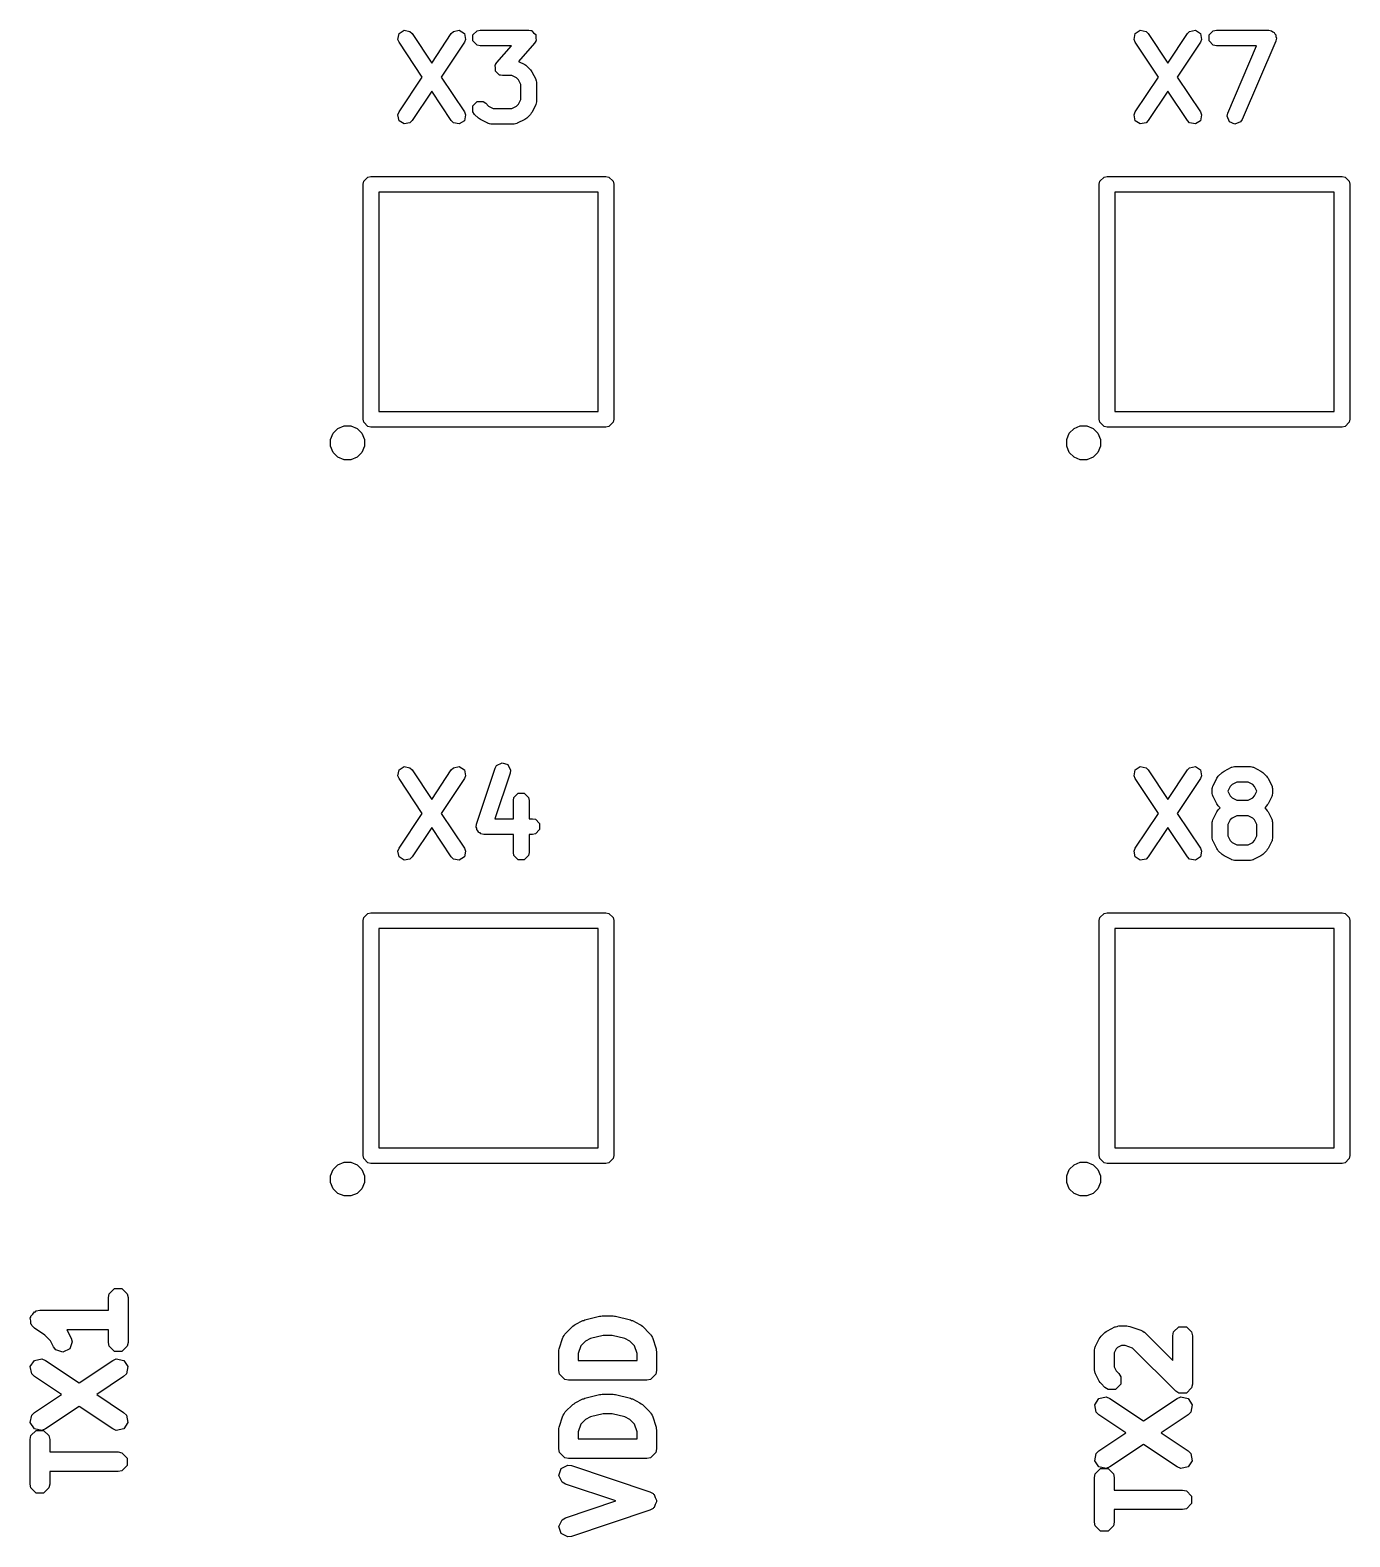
# Model space of a CAD drawing. Header units: inches. Extents: x 4.901 to 5.696, y -4.482 to -3.606.
# Drawn here: x 4.9025 to 5.2343, y -4.4816 to -4.103 of the extents above; entities that cross this region are included whole.
import ezdxf

# ---------------------------------------------------------------- set-up
doc = ezdxf.new("R2010")
doc.units = ezdxf.units.IN
doc.header["$MEASUREMENT"] = 0
doc.layers.add('BLACK', color=250, linetype='CONTINUOUS')

msp = doc.modelspace()

# ---------------------------------------------------------------- linework, layer by layer
at = {"layer": 'BLACK', "linetype": 'CONTINUOUS'}
for p, q in [((4.99497, -4.10535), (4.99526, -4.10387)), ((4.99526, -4.10387), (4.99652, -4.10303)), ((4.99652, -4.10303), (4.99799, -4.10333)), ((4.99799, -4.10333), (4.99854, -4.10387)), ((4.99854, -4.10387), (5.00346, -4.11126)), ((5.00346, -4.11126), (5.00838, -4.10387)), ((5.00838, -4.10387), (5.00893, -4.10333)), ((5.00893, -4.10333), (5.0104, -4.10303)), ((5.0104, -4.10303), (5.01166, -4.10387)), ((5.01166, -4.10387), (5.01195, -4.10535)), ((5.01383, -4.10421), (5.01489, -4.10315)), ((5.01383, -4.10572), (5.01383, -4.10421)), ((5.01489, -4.10315), (5.01565, -4.103)), ((5.01565, -4.103), (5.02783, -4.103)), ((5.02783, -4.103), (5.02838, -4.10311)), ((5.02838, -4.10311), (5.02846, -4.1031)), ((5.02846, -4.1031), (5.0285, -4.10313)), ((5.0285, -4.10313), (5.02859, -4.10315)), ((5.02859, -4.10315), (5.02908, -4.10364)), ((5.02908, -4.10364), (5.0296, -4.10409)), ((5.0296, -4.10409), (5.0296, -4.10416)), ((5.0296, -4.10416), (5.02965, -4.10421)), ((5.02965, -4.10421), (5.02965, -4.1049)), ((5.18001, -4.10535), (5.1803, -4.10387)), ((5.1803, -4.10387), (5.18156, -4.10303)), ((5.18156, -4.10303), (5.18303, -4.10333)), ((5.18303, -4.10333), (5.18358, -4.10387)), ((5.18358, -4.10387), (5.1885, -4.11126)), ((5.1885, -4.11126), (5.19342, -4.10387)), ((5.19342, -4.10387), (5.19397, -4.10333)), ((5.19397, -4.10333), (5.19544, -4.10303)), ((5.19544, -4.10303), (5.1967, -4.10387)), ((5.1967, -4.10387), (5.19699, -4.10535)), ((5.19887, -4.10421), (5.19993, -4.10315)), ((5.19887, -4.10572), (5.19887, -4.10421)), ((5.19993, -4.10315), (5.20069, -4.103)), ((5.20069, -4.103), (5.21381, -4.103)), ((5.21381, -4.103), (5.21383, -4.103)), ((5.21383, -4.103), (5.21383, -4.103)), ((5.21383, -4.103), (5.21385, -4.10301)), ((5.21385, -4.10301), (5.21456, -4.10315)), ((5.21456, -4.10315), (5.21485, -4.10343)), ((5.21485, -4.10343), (5.21522, -4.10359)), ((5.21522, -4.10359), (5.21536, -4.10394)), ((5.21536, -4.10394), (5.21563, -4.10421)), ((5.21563, -4.10421), (5.21563, -4.10461)), ((4.99526, -4.10606), (4.99497, -4.10535)), ((5.00109, -4.11481), (4.99526, -4.10606)), ((5.01166, -4.10606), (5.00583, -4.11481)), ((5.01195, -4.10535), (5.01166, -4.10606)), ((5.01489, -4.10678), (5.01383, -4.10572)), ((5.01565, -4.10693), (5.01489, -4.10678)), ((5.02349, -4.10693), (5.01565, -4.10693)), ((5.01979, -4.11117), (5.02349, -4.10693)), ((5.02931, -4.10626), (5.02529, -4.11086)), ((5.02959, -4.10578), (5.02931, -4.10626)), ((5.02965, -4.10572), (5.02959, -4.10578)), ((5.02965, -4.1049), (5.0297, -4.1056)), ((5.0297, -4.1056), (5.02965, -4.10568)), ((5.02965, -4.10568), (5.02965, -4.10572)), ((5.1803, -4.10606), (5.18001, -4.10535)), ((5.18613, -4.11481), (5.1803, -4.10606)), ((5.1967, -4.10606), (5.19087, -4.11481)), ((5.19699, -4.10535), (5.1967, -4.10606)), ((5.19993, -4.10678), (5.19887, -4.10572)), ((5.20069, -4.10693), (5.19993, -4.10678)), ((5.21082, -4.10693), (5.20069, -4.10693)), ((5.20356, -4.12387), (5.21082, -4.10693)), ((5.21562, -4.10574), (5.20718, -4.12543)), ((5.21563, -4.10572), (5.21562, -4.10572)), ((5.21562, -4.10572), (5.21562, -4.10574)), ((5.21563, -4.10461), (5.21578, -4.10499)), ((5.21578, -4.10499), (5.21563, -4.1057)), ((5.21563, -4.1057), (5.21563, -4.10572)), ((5.01941, -4.11183), (5.01945, -4.11175)), ((5.01945, -4.11252), (5.01941, -4.11183)), ((5.01945, -4.11171), (5.01951, -4.11165)), ((5.01945, -4.11175), (5.01945, -4.11171)), ((5.01951, -4.11165), (5.01979, -4.11117)), ((5.02529, -4.11086), (5.02684, -4.11164)), ((5.02684, -4.11164), (5.02709, -4.11183)), ((5.02709, -4.11183), (5.02735, -4.11201)), ((5.02735, -4.11201), (5.02829, -4.11295)), ((4.99526, -4.12356), (5.00109, -4.11481)), ((5.00583, -4.11481), (5.01166, -4.12356)), ((5.01945, -4.11322), (5.01945, -4.11252)), ((5.0195, -4.11327), (5.01945, -4.11322)), ((5.01951, -4.11334), (5.0195, -4.11327)), ((5.02003, -4.11379), (5.01951, -4.11334)), ((5.02052, -4.11428), (5.02003, -4.11379)), ((5.02061, -4.1143), (5.02052, -4.11428)), ((5.02064, -4.11433), (5.02061, -4.1143)), ((5.02072, -4.11432), (5.02064, -4.11433)), ((5.02127, -4.11443), (5.02072, -4.11432)), ((5.02362, -4.11443), (5.02127, -4.11443)), ((5.02479, -4.11502), (5.02362, -4.11443)), ((5.02528, -4.1155), (5.02479, -4.11502)), ((5.02586, -4.11668), (5.02528, -4.1155)), ((5.02829, -4.11295), (5.02846, -4.11321)), ((5.02846, -4.11321), (5.02866, -4.11346)), ((5.02866, -4.11346), (5.02959, -4.11533)), ((5.02959, -4.11533), (5.02962, -4.11543)), ((5.02962, -4.11543), (5.02965, -4.11546)), ((5.02965, -4.11546), (5.02971, -4.11577)), ((5.02971, -4.11577), (5.0298, -4.11607)), ((5.1803, -4.12356), (5.18613, -4.11481)), ((5.19087, -4.11481), (5.1967, -4.12356)), ((5.00346, -4.11836), (4.99854, -4.12574)), ((5.00838, -4.12574), (5.00346, -4.11836)), ((5.02586, -4.12044), (5.02586, -4.11668)), ((5.0298, -4.11607), (5.02978, -4.11612)), ((5.02978, -4.11612), (5.0298, -4.11621)), ((5.0298, -4.11621), (5.0298, -4.1209)), ((5.1885, -4.11836), (5.18358, -4.12574)), ((5.19342, -4.12574), (5.1885, -4.11836)), ((5.01383, -4.12202), (5.01489, -4.12096)), ((5.01383, -4.12353), (5.01383, -4.12202)), ((5.01489, -4.12096), (5.0164, -4.12096)), ((5.0164, -4.12096), (5.01704, -4.12138)), ((5.01704, -4.12138), (5.01775, -4.12209)), ((5.01775, -4.12209), (5.01892, -4.12268)), ((5.01892, -4.12268), (5.02362, -4.12268)), ((5.02362, -4.12268), (5.02479, -4.12209)), ((5.02479, -4.12209), (5.02528, -4.12161)), ((5.02528, -4.12161), (5.02586, -4.12044)), ((5.02959, -4.12178), (5.02866, -4.12366)), ((5.02962, -4.12169), (5.02959, -4.12178)), ((5.02965, -4.12165), (5.02962, -4.12169)), ((5.02971, -4.12134), (5.02965, -4.12165)), ((5.0298, -4.12104), (5.02971, -4.12134)), ((5.0298, -4.1209), (5.02978, -4.121)), ((5.02978, -4.121), (5.0298, -4.12104)), ((4.99497, -4.12427), (4.99526, -4.12356)), ((4.99526, -4.12575), (4.99497, -4.12427)), ((4.99652, -4.12658), (4.99526, -4.12575)), ((4.99799, -4.12629), (4.99652, -4.12658)), ((4.99854, -4.12574), (4.99799, -4.12629)), ((5.00893, -4.12629), (5.00838, -4.12574)), ((5.0104, -4.12658), (5.00893, -4.12629)), ((5.01166, -4.12575), (5.0104, -4.12658)), ((5.01166, -4.12356), (5.01195, -4.12427)), ((5.01195, -4.12427), (5.01166, -4.12575)), ((5.01425, -4.12417), (5.01383, -4.12353)), ((5.01519, -4.1251), (5.01425, -4.12417)), ((5.01545, -4.12528), (5.01519, -4.1251)), ((5.0157, -4.12547), (5.01545, -4.12528)), ((5.01758, -4.12641), (5.0157, -4.12547)), ((5.01767, -4.12644), (5.01758, -4.12641)), ((5.01771, -4.12647), (5.01767, -4.12644)), ((5.01802, -4.12653), (5.01771, -4.12647)), ((5.01832, -4.12661), (5.01802, -4.12653)), ((5.01836, -4.1266), (5.01832, -4.12661)), ((5.01846, -4.12662), (5.01836, -4.1266)), ((5.02408, -4.12662), (5.01846, -4.12662)), ((5.02418, -4.1266), (5.02408, -4.12662)), ((5.02422, -4.12661), (5.02418, -4.1266)), ((5.02453, -4.12653), (5.02422, -4.12661)), ((5.02484, -4.12647), (5.02453, -4.12653)), ((5.02487, -4.12644), (5.02484, -4.12647)), ((5.02496, -4.12641), (5.02487, -4.12644)), ((5.02684, -4.12547), (5.02496, -4.12641)), ((5.02709, -4.12528), (5.02684, -4.12547)), ((5.02735, -4.1251), (5.02709, -4.12528)), ((5.02829, -4.12417), (5.02735, -4.1251)), ((5.02846, -4.1239), (5.02829, -4.12417)), ((5.02866, -4.12366), (5.02846, -4.1239)), ((5.18001, -4.12427), (5.1803, -4.12356)), ((5.1803, -4.12575), (5.18001, -4.12427)), ((5.18156, -4.12658), (5.1803, -4.12575)), ((5.18303, -4.12629), (5.18156, -4.12658)), ((5.18358, -4.12574), (5.18303, -4.12629)), ((5.19397, -4.12629), (5.19342, -4.12574)), ((5.19544, -4.12658), (5.19397, -4.12629)), ((5.1967, -4.12575), (5.19544, -4.12658)), ((5.1967, -4.12356), (5.19699, -4.12427)), ((5.19699, -4.12427), (5.1967, -4.12575)), ((5.2034, -4.12463), (5.20356, -4.12387)), ((5.20396, -4.12602), (5.2034, -4.12463)), ((5.20535, -4.12662), (5.20396, -4.12602)), ((5.20675, -4.12606), (5.20535, -4.12662)), ((5.20718, -4.12543), (5.20675, -4.12606)), ((4.98622, -4.14173), (4.98637, -4.14098)), ((4.98622, -4.20079), (4.98622, -4.14173)), ((4.98637, -4.14098), (4.98744, -4.13991)), ((4.98744, -4.13991), (4.98819, -4.13976)), ((4.98819, -4.13976), (5.04724, -4.13976)), ((5.04724, -4.13976), (5.048, -4.13991)), ((5.048, -4.13991), (5.04906, -4.14098)), ((5.04906, -4.14098), (5.04921, -4.14173)), ((5.04921, -4.14173), (5.04921, -4.20079)), ((5.17126, -4.14173), (5.17141, -4.14098)), ((5.17126, -4.20079), (5.17126, -4.14173)), ((5.17141, -4.14098), (5.17248, -4.13991)), ((5.17248, -4.13991), (5.17323, -4.13976)), ((5.17323, -4.13976), (5.23228, -4.13976)), ((5.23228, -4.13976), (5.23304, -4.13991)), ((5.23304, -4.13991), (5.2341, -4.14098)), ((5.2341, -4.14098), (5.23425, -4.14173)), ((5.23425, -4.14173), (5.23425, -4.20079)), ((4.99016, -4.1437), (4.99016, -4.19882)), ((5.04528, -4.1437), (4.99016, -4.1437)), ((5.04528, -4.19882), (5.04528, -4.1437)), ((5.1752, -4.1437), (5.1752, -4.19882)), ((5.23031, -4.1437), (5.1752, -4.1437)), ((5.23031, -4.19882), (5.23031, -4.1437)), ((4.99016, -4.19882), (5.04528, -4.19882)), ((5.1752, -4.19882), (5.23031, -4.19882)), ((4.97988, -4.20309), (4.98144, -4.20245)), ((4.98144, -4.20245), (4.98313, -4.20245)), ((4.98313, -4.20245), (4.98469, -4.20309)), ((4.98637, -4.20154), (4.98622, -4.20079)), ((4.98744, -4.20261), (4.98637, -4.20154)), ((4.98819, -4.20276), (4.98744, -4.20261)), ((5.04724, -4.20276), (4.98819, -4.20276)), ((5.048, -4.20261), (5.04724, -4.20276)), ((5.04906, -4.20154), (5.048, -4.20261)), ((5.04921, -4.20079), (5.04906, -4.20154)), ((5.16492, -4.20309), (5.16648, -4.20245)), ((5.16648, -4.20245), (5.16817, -4.20245)), ((5.16817, -4.20245), (5.16973, -4.20309)), ((5.17141, -4.20154), (5.17126, -4.20079)), ((5.17248, -4.20261), (5.17141, -4.20154)), ((5.17323, -4.20276), (5.17248, -4.20261)), ((5.23228, -4.20276), (5.17323, -4.20276)), ((5.23304, -4.20261), (5.23228, -4.20276)), ((5.2341, -4.20154), (5.23304, -4.20261)), ((5.23425, -4.20079), (5.2341, -4.20154)), ((4.97804, -4.20585), (4.97868, -4.20429)), ((4.97804, -4.20754), (4.97804, -4.20585)), ((4.97868, -4.20429), (4.97988, -4.20309)), ((4.98469, -4.20309), (4.98588, -4.20429)), ((4.98588, -4.20429), (4.98653, -4.20585)), ((4.98653, -4.20585), (4.98653, -4.20754)), ((5.16308, -4.20585), (5.16372, -4.20429)), ((5.16308, -4.20754), (5.16308, -4.20585)), ((5.16372, -4.20429), (5.16492, -4.20309)), ((5.16973, -4.20309), (5.17092, -4.20429)), ((5.17092, -4.20429), (5.17157, -4.20585)), ((5.17157, -4.20585), (5.17157, -4.20754)), ((4.97868, -4.2091), (4.97804, -4.20754)), ((4.97988, -4.21029), (4.97868, -4.2091)), ((4.98144, -4.21094), (4.97988, -4.21029)), ((4.98469, -4.21029), (4.98313, -4.21094)), ((4.98588, -4.2091), (4.98469, -4.21029)), ((4.98653, -4.20754), (4.98588, -4.2091)), ((5.16372, -4.2091), (5.16308, -4.20754)), ((5.16492, -4.21029), (5.16372, -4.2091)), ((5.16648, -4.21094), (5.16492, -4.21029)), ((5.16973, -4.21029), (5.16817, -4.21094)), ((5.17092, -4.2091), (5.16973, -4.21029)), ((5.17157, -4.20754), (5.17092, -4.2091)), ((4.98313, -4.21094), (4.98144, -4.21094)), ((5.16817, -4.21094), (5.16648, -4.21094)), ((4.99497, -4.29039), (4.99526, -4.28891)), ((4.99526, -4.28891), (4.99652, -4.28807)), ((4.99652, -4.28807), (4.99799, -4.28837)), ((4.99799, -4.28837), (4.99854, -4.28891)), ((4.99854, -4.28891), (5.00346, -4.2963)), ((5.00346, -4.2963), (5.00838, -4.28891)), ((5.00838, -4.28891), (5.00893, -4.28837)), ((5.00893, -4.28837), (5.0104, -4.28807)), ((5.0104, -4.28807), (5.01166, -4.28891)), ((5.01166, -4.28891), (5.01195, -4.29039)), ((5.01472, -4.30251), (5.0194, -4.28844)), ((5.02314, -4.28969), (5.01932, -4.30116)), ((5.0194, -4.28844), (5.01978, -4.28778)), ((5.01978, -4.28778), (5.02113, -4.2871)), ((5.02113, -4.2871), (5.02256, -4.28758)), ((5.02256, -4.28758), (5.02323, -4.28893)), ((5.02323, -4.28893), (5.02314, -4.28969)), ((5.18001, -4.29039), (5.1803, -4.28891)), ((5.1803, -4.28891), (5.18156, -4.28807)), ((5.18156, -4.28807), (5.18303, -4.28837)), ((5.18303, -4.28837), (5.18358, -4.28891)), ((5.18358, -4.28891), (5.1885, -4.2963)), ((5.1885, -4.2963), (5.19342, -4.28891)), ((5.19342, -4.28891), (5.19397, -4.28837)), ((5.19397, -4.28837), (5.19544, -4.28807)), ((5.19544, -4.28807), (5.1967, -4.28891)), ((5.1967, -4.28891), (5.19699, -4.29039)), ((5.20117, -4.29049), (5.20211, -4.28955)), ((5.20211, -4.28955), (5.20237, -4.28937)), ((5.20237, -4.28937), (5.20262, -4.28918)), ((5.20262, -4.28918), (5.20449, -4.28824)), ((5.20449, -4.28824), (5.20459, -4.28822)), ((5.20459, -4.28822), (5.20462, -4.28819)), ((5.20462, -4.28819), (5.20493, -4.28812)), ((5.20493, -4.28812), (5.20523, -4.28804)), ((5.20523, -4.28804), (5.20528, -4.28805)), ((5.20528, -4.28805), (5.20537, -4.28804)), ((5.20537, -4.28804), (5.20912, -4.28804)), ((5.20912, -4.28804), (5.20922, -4.28805)), ((5.20922, -4.28805), (5.20926, -4.28804)), ((5.20926, -4.28804), (5.20957, -4.28812)), ((5.20957, -4.28812), (5.20988, -4.28819)), ((5.20988, -4.28819), (5.20991, -4.28822)), ((5.20991, -4.28822), (5.21, -4.28824)), ((5.21, -4.28824), (5.21188, -4.28918)), ((5.21188, -4.28918), (5.21213, -4.28937)), ((5.21213, -4.28937), (5.21239, -4.28955)), ((5.21239, -4.28955), (5.21333, -4.29049)), ((4.99526, -4.2911), (4.99497, -4.29039)), ((5.00109, -4.29985), (4.99526, -4.2911)), ((5.01166, -4.2911), (5.00583, -4.29985)), ((5.01195, -4.29039), (5.01166, -4.2911)), ((5.1803, -4.2911), (5.18001, -4.29039)), ((5.18613, -4.29985), (5.1803, -4.2911)), ((5.1967, -4.2911), (5.19087, -4.29985)), ((5.19699, -4.29039), (5.1967, -4.2911)), ((5.19966, -4.29361), (5.19974, -4.29331)), ((5.19967, -4.29366), (5.19966, -4.29361)), ((5.19966, -4.29375), (5.19967, -4.29366)), ((5.19966, -4.29469), (5.19966, -4.29375)), ((5.19974, -4.29331), (5.1998, -4.293)), ((5.1998, -4.293), (5.19984, -4.29297)), ((5.19984, -4.29297), (5.19986, -4.29287)), ((5.19986, -4.29287), (5.2008, -4.291)), ((5.2008, -4.291), (5.20099, -4.29075)), ((5.20099, -4.29075), (5.20117, -4.29049)), ((5.20418, -4.29305), (5.20359, -4.29422)), ((5.20466, -4.29256), (5.20418, -4.29305)), ((5.20584, -4.29197), (5.20466, -4.29256)), ((5.20866, -4.29197), (5.20584, -4.29197)), ((5.20983, -4.29256), (5.20866, -4.29197)), ((5.21032, -4.29305), (5.20983, -4.29256)), ((5.2109, -4.29422), (5.21032, -4.29305)), ((5.21333, -4.29049), (5.2135, -4.29075)), ((5.2135, -4.29075), (5.2137, -4.291)), ((5.2137, -4.291), (5.21463, -4.29287)), ((5.21463, -4.29287), (5.21466, -4.29297)), ((5.21466, -4.29297), (5.21469, -4.293)), ((5.21469, -4.293), (5.21475, -4.29331)), ((5.21475, -4.29331), (5.21484, -4.29361)), ((5.21484, -4.29361), (5.21482, -4.29366)), ((5.21482, -4.29366), (5.21484, -4.29375)), ((5.21484, -4.29375), (5.21484, -4.29469)), ((5.02399, -4.29657), (5.02414, -4.29581)), ((5.02399, -4.30116), (5.02399, -4.29657)), ((5.02414, -4.29581), (5.0252, -4.29475)), ((5.0252, -4.29475), (5.02671, -4.29475)), ((5.02671, -4.29475), (5.02778, -4.29581)), ((5.02778, -4.29581), (5.02793, -4.29657)), ((5.02793, -4.29657), (5.02793, -4.30116)), ((5.19967, -4.29479), (5.19966, -4.29469)), ((5.19966, -4.29483), (5.19967, -4.29479)), ((5.19974, -4.29514), (5.19966, -4.29483)), ((5.1998, -4.29544), (5.19974, -4.29514)), ((5.19984, -4.29548), (5.1998, -4.29544)), ((5.19986, -4.29557), (5.19984, -4.29548)), ((5.2008, -4.29745), (5.19986, -4.29557)), ((5.20099, -4.2977), (5.2008, -4.29745)), ((5.20359, -4.29422), (5.20359, -4.29423)), ((5.20359, -4.29423), (5.20418, -4.2954)), ((5.20418, -4.2954), (5.20466, -4.29589)), ((5.20466, -4.29589), (5.20584, -4.29647)), ((5.20584, -4.29647), (5.20866, -4.29647)), ((5.20866, -4.29647), (5.20983, -4.29589)), ((5.20983, -4.29589), (5.21032, -4.2954)), ((5.21032, -4.2954), (5.2109, -4.29423)), ((5.2109, -4.29423), (5.2109, -4.29422)), ((5.2137, -4.29745), (5.2135, -4.2977)), ((5.21463, -4.29557), (5.2137, -4.29745)), ((5.21466, -4.29548), (5.21463, -4.29557)), ((5.21469, -4.29544), (5.21466, -4.29548)), ((5.21475, -4.29514), (5.21469, -4.29544)), ((5.21484, -4.29483), (5.21475, -4.29514)), ((5.21484, -4.29469), (5.21482, -4.29479)), ((5.21482, -4.29479), (5.21484, -4.29483)), ((4.99526, -4.3086), (5.00109, -4.29985)), ((5.00583, -4.29985), (5.01166, -4.3086)), ((5.01932, -4.30116), (5.02399, -4.30116)), ((5.02793, -4.30116), (5.02877, -4.30116)), ((5.02877, -4.30116), (5.02952, -4.30131)), ((5.02952, -4.30131), (5.03059, -4.30237)), ((5.1803, -4.3086), (5.18613, -4.29985)), ((5.19087, -4.29985), (5.1967, -4.3086)), ((5.19984, -4.30141), (5.19986, -4.30131)), ((5.19986, -4.30131), (5.2008, -4.29944)), ((5.2008, -4.29944), (5.20099, -4.29919)), ((5.20117, -4.29796), (5.20099, -4.2977)), ((5.20099, -4.29919), (5.20117, -4.29892)), ((5.20165, -4.29844), (5.20117, -4.29796)), ((5.20117, -4.29892), (5.20165, -4.29844)), ((5.20466, -4.301), (5.20418, -4.30148)), ((5.20584, -4.30041), (5.20466, -4.301)), ((5.20866, -4.30041), (5.20584, -4.30041)), ((5.20983, -4.301), (5.20866, -4.30041)), ((5.21032, -4.30148), (5.20983, -4.301)), ((5.21333, -4.29796), (5.21284, -4.29844)), ((5.21284, -4.29844), (5.21333, -4.29892)), ((5.2135, -4.2977), (5.21333, -4.29796)), ((5.21333, -4.29892), (5.2135, -4.29919)), ((5.2135, -4.29919), (5.2137, -4.29944)), ((5.2137, -4.29944), (5.21463, -4.30131)), ((5.21463, -4.30131), (5.21466, -4.30141)), ((5.00346, -4.3034), (4.99854, -4.31078)), ((5.00838, -4.31078), (5.00346, -4.3034)), ((5.01462, -4.30327), (5.01472, -4.30251)), ((5.01477, -4.30356), (5.01462, -4.30327)), ((5.01477, -4.30388), (5.01477, -4.30356)), ((5.01509, -4.3042), (5.01477, -4.30388)), ((5.01529, -4.30461), (5.01509, -4.3042)), ((5.0156, -4.30472), (5.01529, -4.30461)), ((5.01583, -4.30495), (5.0156, -4.30472)), ((5.01658, -4.3051), (5.01583, -4.30495)), ((5.02399, -4.3051), (5.01658, -4.3051)), ((5.02399, -4.30969), (5.02399, -4.3051)), ((5.02877, -4.3051), (5.02793, -4.3051)), ((5.02793, -4.3051), (5.02793, -4.30969)), ((5.02952, -4.30495), (5.02877, -4.3051)), ((5.03059, -4.30388), (5.02952, -4.30495)), ((5.03059, -4.30237), (5.03059, -4.30388)), ((5.1885, -4.3034), (5.18358, -4.31078)), ((5.19342, -4.31078), (5.1885, -4.3034)), ((5.19966, -4.30205), (5.19974, -4.30175)), ((5.19967, -4.30209), (5.19966, -4.30205)), ((5.19966, -4.30219), (5.19967, -4.30209)), ((5.19966, -4.30594), (5.19966, -4.30219)), ((5.19974, -4.30175), (5.1998, -4.30144)), ((5.1998, -4.30144), (5.19984, -4.30141)), ((5.20418, -4.30148), (5.20359, -4.30265)), ((5.20359, -4.30265), (5.20359, -4.30548)), ((5.2109, -4.30265), (5.21032, -4.30148)), ((5.2109, -4.30548), (5.2109, -4.30265)), ((5.21466, -4.30141), (5.21469, -4.30144)), ((5.21469, -4.30144), (5.21475, -4.30175)), ((5.21475, -4.30175), (5.21484, -4.30205)), ((5.21484, -4.30205), (5.21482, -4.30209)), ((5.21482, -4.30209), (5.21484, -4.30219)), ((5.21484, -4.30219), (5.21484, -4.30594)), ((4.99497, -4.30931), (4.99526, -4.3086)), ((5.01166, -4.3086), (5.01195, -4.30931)), ((5.18001, -4.30931), (5.1803, -4.3086)), ((5.1967, -4.3086), (5.19699, -4.30931)), ((5.19967, -4.30604), (5.19966, -4.30594)), ((5.19966, -4.30608), (5.19967, -4.30604)), ((5.19974, -4.30638), (5.19966, -4.30608)), ((5.1998, -4.30669), (5.19974, -4.30638)), ((5.19984, -4.30673), (5.1998, -4.30669)), ((5.19986, -4.30682), (5.19984, -4.30673)), ((5.2008, -4.30869), (5.19986, -4.30682)), ((5.20099, -4.30894), (5.2008, -4.30869)), ((5.20117, -4.30921), (5.20099, -4.30894)), ((5.20359, -4.30548), (5.20418, -4.30665)), ((5.20418, -4.30665), (5.20466, -4.30713)), ((5.20466, -4.30713), (5.20584, -4.30772)), ((5.20584, -4.30772), (5.20866, -4.30772)), ((5.20866, -4.30772), (5.20983, -4.30713)), ((5.20983, -4.30713), (5.21032, -4.30665)), ((5.21032, -4.30665), (5.2109, -4.30548)), ((5.2135, -4.30894), (5.21333, -4.30921)), ((5.2137, -4.30869), (5.2135, -4.30894)), ((5.21463, -4.30682), (5.2137, -4.30869)), ((5.21466, -4.30673), (5.21463, -4.30682)), ((5.21469, -4.30669), (5.21466, -4.30673)), ((5.21475, -4.30638), (5.21469, -4.30669)), ((5.21484, -4.30608), (5.21475, -4.30638)), ((5.21484, -4.30594), (5.21482, -4.30604)), ((5.21482, -4.30604), (5.21484, -4.30608)), ((4.99526, -4.31078), (4.99497, -4.30931)), ((4.99652, -4.31162), (4.99526, -4.31078)), ((4.99799, -4.31132), (4.99652, -4.31162)), ((4.99854, -4.31078), (4.99799, -4.31132)), ((5.00893, -4.31132), (5.00838, -4.31078)), ((5.0104, -4.31162), (5.00893, -4.31132)), ((5.01166, -4.31078), (5.0104, -4.31162)), ((5.01195, -4.30931), (5.01166, -4.31078)), ((5.02414, -4.31044), (5.02399, -4.30969)), ((5.0252, -4.31151), (5.02414, -4.31044)), ((5.02671, -4.31151), (5.0252, -4.31151)), ((5.02778, -4.31044), (5.02671, -4.31151)), ((5.02793, -4.30969), (5.02778, -4.31044)), ((5.1803, -4.31078), (5.18001, -4.30931)), ((5.18156, -4.31162), (5.1803, -4.31078)), ((5.18303, -4.31132), (5.18156, -4.31162)), ((5.18358, -4.31078), (5.18303, -4.31132)), ((5.19397, -4.31132), (5.19342, -4.31078)), ((5.19544, -4.31162), (5.19397, -4.31132)), ((5.1967, -4.31078), (5.19544, -4.31162)), ((5.19699, -4.30931), (5.1967, -4.31078)), ((5.20211, -4.31014), (5.20117, -4.30921)), ((5.20237, -4.31032), (5.20211, -4.31014)), ((5.20262, -4.31051), (5.20237, -4.31032)), ((5.20449, -4.31145), (5.20262, -4.31051)), ((5.20459, -4.31148), (5.20449, -4.31145)), ((5.20462, -4.31151), (5.20459, -4.31148)), ((5.20493, -4.31157), (5.20462, -4.31151)), ((5.20523, -4.31165), (5.20493, -4.31157)), ((5.20528, -4.31164), (5.20523, -4.31165)), ((5.20537, -4.31166), (5.20528, -4.31164)), ((5.20912, -4.31166), (5.20537, -4.31166)), ((5.20922, -4.31164), (5.20912, -4.31166)), ((5.20926, -4.31165), (5.20922, -4.31164)), ((5.20957, -4.31157), (5.20926, -4.31165)), ((5.20988, -4.31151), (5.20957, -4.31157)), ((5.20991, -4.31148), (5.20988, -4.31151)), ((5.21, -4.31145), (5.20991, -4.31148)), ((5.21188, -4.31051), (5.21, -4.31145)), ((5.21213, -4.31032), (5.21188, -4.31051)), ((5.21239, -4.31014), (5.21213, -4.31032)), ((5.21333, -4.30921), (5.21239, -4.31014)), ((4.98622, -4.32677), (4.98637, -4.32602)), ((4.98622, -4.38583), (4.98622, -4.32677)), ((4.98637, -4.32602), (4.98744, -4.32495)), ((4.98744, -4.32495), (4.98819, -4.3248)), ((4.98819, -4.3248), (5.04724, -4.3248)), ((5.04724, -4.3248), (5.048, -4.32495)), ((5.048, -4.32495), (5.04906, -4.32602)), ((5.04906, -4.32602), (5.04921, -4.32677)), ((5.04921, -4.32677), (5.04921, -4.38583)), ((5.17126, -4.32677), (5.17141, -4.32602)), ((5.17126, -4.38583), (5.17126, -4.32677)), ((5.17141, -4.32602), (5.17248, -4.32495)), ((5.17248, -4.32495), (5.17323, -4.3248)), ((5.17323, -4.3248), (5.23228, -4.3248)), ((5.23228, -4.3248), (5.23304, -4.32495)), ((5.23304, -4.32495), (5.2341, -4.32602)), ((5.2341, -4.32602), (5.23425, -4.32677)), ((5.23425, -4.32677), (5.23425, -4.38583)), ((4.99016, -4.32874), (4.99016, -4.38386)), ((5.04528, -4.32874), (4.99016, -4.32874)), ((5.04528, -4.38386), (5.04528, -4.32874)), ((5.1752, -4.32874), (5.1752, -4.38386)), ((5.23031, -4.32874), (5.1752, -4.32874)), ((5.23031, -4.38386), (5.23031, -4.32874)), ((4.99016, -4.38386), (5.04528, -4.38386)), ((5.1752, -4.38386), (5.23031, -4.38386)), ((4.97868, -4.38933), (4.97988, -4.38813)), ((4.97988, -4.38813), (4.98144, -4.38748)), ((4.98144, -4.38748), (4.98313, -4.38748)), ((4.98313, -4.38748), (4.98469, -4.38813)), ((4.98469, -4.38813), (4.98588, -4.38933)), ((4.98637, -4.38658), (4.98622, -4.38583)), ((4.98744, -4.38765), (4.98637, -4.38658)), ((4.98819, -4.3878), (4.98744, -4.38765)), ((5.04724, -4.3878), (4.98819, -4.3878)), ((5.048, -4.38765), (5.04724, -4.3878)), ((5.04906, -4.38658), (5.048, -4.38765)), ((5.04921, -4.38583), (5.04906, -4.38658)), ((5.16372, -4.38933), (5.16492, -4.38813)), ((5.16492, -4.38813), (5.16648, -4.38748)), ((5.16648, -4.38748), (5.16817, -4.38748)), ((5.16817, -4.38748), (5.16973, -4.38813)), ((5.16973, -4.38813), (5.17092, -4.38933)), ((5.17141, -4.38658), (5.17126, -4.38583)), ((5.17248, -4.38765), (5.17141, -4.38658)), ((5.17323, -4.3878), (5.17248, -4.38765)), ((5.23228, -4.3878), (5.17323, -4.3878)), ((5.23304, -4.38765), (5.23228, -4.3878)), ((5.2341, -4.38658), (5.23304, -4.38765)), ((5.23425, -4.38583), (5.2341, -4.38658)), ((4.97804, -4.39089), (4.97868, -4.38933)), ((4.97804, -4.39258), (4.97804, -4.39089)), ((4.98588, -4.38933), (4.98653, -4.39089)), ((4.98653, -4.39089), (4.98653, -4.39258)), ((5.16308, -4.39089), (5.16372, -4.38933)), ((5.16308, -4.39258), (5.16308, -4.39089)), ((5.17092, -4.38933), (5.17157, -4.39089)), ((5.17157, -4.39089), (5.17157, -4.39258)), ((4.97868, -4.39414), (4.97804, -4.39258)), ((4.97988, -4.39533), (4.97868, -4.39414)), ((4.98144, -4.39598), (4.97988, -4.39533)), ((4.98313, -4.39598), (4.98144, -4.39598)), ((4.98469, -4.39533), (4.98313, -4.39598)), ((4.98588, -4.39414), (4.98469, -4.39533)), ((4.98653, -4.39258), (4.98588, -4.39414)), ((5.16372, -4.39414), (5.16308, -4.39258)), ((5.16492, -4.39533), (5.16372, -4.39414)), ((5.16648, -4.39598), (5.16492, -4.39533)), ((5.16817, -4.39598), (5.16648, -4.39598)), ((5.16973, -4.39533), (5.16817, -4.39598)), ((5.17092, -4.39414), (5.16973, -4.39533)), ((5.17157, -4.39258), (5.17092, -4.39414)), ((4.9222, -4.42152), (4.92238, -4.42058)), ((4.9222, -4.42469), (4.9222, -4.42152)), ((4.92238, -4.42058), (4.92372, -4.41925)), ((4.92372, -4.41925), (4.9256, -4.41925)), ((4.9256, -4.41925), (4.92693, -4.42058)), ((4.92693, -4.42058), (4.92712, -4.42152)), ((4.92712, -4.42152), (4.92712, -4.43277)), ((4.9027, -4.42621), (4.90321, -4.4257)), ((4.9027, -4.42646), (4.9027, -4.42621)), ((4.90321, -4.4257), (4.9036, -4.4251)), ((4.9036, -4.4251), (4.90385, -4.42505)), ((4.90385, -4.42505), (4.90403, -4.42487)), ((4.90403, -4.42487), (4.90497, -4.42469)), ((4.90497, -4.42469), (4.9222, -4.42469)), ((5.04193, -4.42712), (5.04567, -4.42618)), ((5.04567, -4.42618), (5.04598, -4.42617)), ((5.04598, -4.42617), (5.04627, -4.42611)), ((5.04627, -4.42611), (5.04908, -4.42611)), ((5.04908, -4.42611), (5.04938, -4.42617)), ((5.04938, -4.42617), (5.04968, -4.42618)), ((5.04968, -4.42618), (5.05343, -4.42712)), ((4.90256, -4.42667), (4.9027, -4.42646)), ((4.9027, -4.42737), (4.90256, -4.42667)), ((4.9027, -4.42809), (4.9027, -4.42737)), ((4.90288, -4.42827), (4.9027, -4.42809)), ((4.90293, -4.42852), (4.90288, -4.42827)), ((4.90361, -4.42919), (4.90293, -4.42852)), ((4.90622, -4.43093), (4.90361, -4.42919)), ((4.9222, -4.42961), (4.91171, -4.42961)), ((4.91171, -4.42961), (4.91186, -4.4298)), ((4.91186, -4.4298), (4.9128, -4.43167)), ((4.9222, -4.43277), (4.9222, -4.42961)), ((5.03703, -4.43058), (5.03891, -4.4287)), ((5.03891, -4.4287), (5.03924, -4.42848)), ((5.03924, -4.42848), (5.03955, -4.42824)), ((5.03955, -4.42824), (5.04142, -4.4273)), ((5.04142, -4.4273), (5.04168, -4.42723)), ((5.04168, -4.42723), (5.04193, -4.42712)), ((5.05343, -4.42712), (5.05367, -4.42723)), ((5.05367, -4.42723), (5.05393, -4.4273)), ((5.05393, -4.4273), (5.05581, -4.42824)), ((5.05581, -4.42824), (5.05612, -4.42848)), ((5.05612, -4.42848), (5.05645, -4.4287)), ((5.05645, -4.4287), (5.05832, -4.43058)), ((5.17266, -4.43029), (5.17298, -4.43007)), ((5.17298, -4.43007), (5.1733, -4.42983)), ((5.1733, -4.42983), (5.17517, -4.42889)), ((5.17517, -4.42889), (5.17529, -4.42886)), ((5.17529, -4.42886), (5.17533, -4.42882)), ((5.17533, -4.42882), (5.17572, -4.42874)), ((5.17572, -4.42874), (5.1761, -4.42863)), ((5.1761, -4.42863), (5.17615, -4.42865)), ((5.17615, -4.42865), (5.17627, -4.42863)), ((5.17627, -4.42863), (5.17815, -4.42863)), ((5.17815, -4.42863), (5.17853, -4.42871)), ((5.17853, -4.42871), (5.17892, -4.42875)), ((5.17892, -4.42875), (5.18174, -4.42969)), ((5.18174, -4.42969), (5.18184, -4.42975)), ((5.18184, -4.42975), (5.1819, -4.42975)), ((5.1819, -4.42975), (5.18223, -4.42997)), ((5.18223, -4.42997), (5.18257, -4.43017)), ((5.18993, -4.43015), (5.19127, -4.42882)), ((5.19127, -4.42882), (5.19315, -4.42882)), ((5.19315, -4.42882), (5.19448, -4.43015)), ((4.90764, -4.43235), (4.90622, -4.43093)), ((4.9084, -4.43387), (4.90764, -4.43235)), ((4.90898, -4.43463), (4.9084, -4.43387)), ((4.91305, -4.4326), (4.91246, -4.43438)), ((4.9128, -4.43167), (4.91305, -4.4326)), ((4.92238, -4.43371), (4.9222, -4.43277)), ((4.92372, -4.43504), (4.92238, -4.43371)), ((4.92693, -4.43371), (4.9256, -4.43504)), ((4.92712, -4.43277), (4.92693, -4.43371)), ((5.0355, -4.43435), (5.03644, -4.43154)), ((5.03644, -4.43154), (5.0365, -4.43143)), ((5.0365, -4.43137), (5.03672, -4.43105)), ((5.0365, -4.43143), (5.0365, -4.43137)), ((5.03672, -4.43105), (5.03691, -4.4307)), ((5.03691, -4.4307), (5.03696, -4.43068)), ((5.03696, -4.43068), (5.03703, -4.43058)), ((5.04092, -4.43365), (5.0403, -4.43553)), ((5.0421, -4.43246), (5.04092, -4.43365)), ((5.04338, -4.43183), (5.0421, -4.43246)), ((5.04657, -4.43103), (5.04338, -4.43183)), ((5.04878, -4.43103), (5.04657, -4.43103)), ((5.05197, -4.43183), (5.04878, -4.43103)), ((5.05325, -4.43246), (5.05197, -4.43183)), ((5.05443, -4.43365), (5.05325, -4.43246)), ((5.05506, -4.43553), (5.05443, -4.43365)), ((5.05832, -4.43058), (5.05839, -4.43068)), ((5.05839, -4.43068), (5.05844, -4.4307)), ((5.05844, -4.4307), (5.05864, -4.43105)), ((5.05864, -4.43105), (5.05886, -4.43137)), ((5.05886, -4.43137), (5.05886, -4.43143)), ((5.05886, -4.43143), (5.05892, -4.43154)), ((5.05892, -4.43154), (5.05985, -4.43435)), ((5.17017, -4.43428), (5.17025, -4.4339)), ((5.17025, -4.4339), (5.17029, -4.43386)), ((5.17029, -4.43386), (5.17032, -4.43374)), ((5.17032, -4.43374), (5.17126, -4.43186)), ((5.17126, -4.43186), (5.1715, -4.43155)), ((5.1715, -4.43155), (5.17172, -4.43122)), ((5.17172, -4.43122), (5.17266, -4.43029)), ((5.17685, -4.43355), (5.17585, -4.43405)), ((5.17775, -4.43355), (5.17685, -4.43355)), ((5.17963, -4.43418), (5.17775, -4.43355)), ((5.18257, -4.43017), (5.1826, -4.43022)), ((5.1826, -4.43022), (5.1827, -4.43029)), ((5.1827, -4.43029), (5.18975, -4.43733)), ((5.18975, -4.43109), (5.18993, -4.43015)), ((5.18975, -4.43733), (5.18975, -4.43109)), ((5.19448, -4.43015), (5.19467, -4.43109)), ((5.19467, -4.43109), (5.19467, -4.44328)), ((4.90256, -4.43886), (4.9036, -4.43729)), ((4.9036, -4.43729), (4.90545, -4.43692)), ((4.90545, -4.43692), (4.90634, -4.43729)), ((4.90634, -4.43729), (4.91482, -4.44294)), ((4.91077, -4.43523), (4.90898, -4.43463)), ((4.91246, -4.43438), (4.91077, -4.43523)), ((4.91482, -4.44294), (4.92329, -4.43729)), ((4.92329, -4.43729), (4.92418, -4.43692)), ((4.9256, -4.43504), (4.92372, -4.43504)), ((4.92418, -4.43692), (4.92603, -4.43729)), ((4.92603, -4.43729), (4.92707, -4.43886)), ((5.03537, -4.43513), (5.03545, -4.43474)), ((5.03537, -4.43982), (5.03537, -4.43513)), ((5.03545, -4.43474), (5.0355, -4.43435)), ((5.0403, -4.43553), (5.0403, -4.43736)), ((5.0403, -4.43736), (5.05506, -4.43736)), ((5.05506, -4.43736), (5.05506, -4.43553)), ((5.05985, -4.43435), (5.0599, -4.43474)), ((5.0599, -4.43474), (5.05998, -4.43513)), ((5.05998, -4.43513), (5.05998, -4.43982)), ((5.17006, -4.43484), (5.17009, -4.43472)), ((5.17006, -4.43953), (5.17006, -4.43484)), ((5.17007, -4.43466), (5.17017, -4.43428)), ((5.17009, -4.43472), (5.17007, -4.43466)), ((5.17548, -4.43442), (5.17498, -4.43542)), ((5.17498, -4.43542), (5.17498, -4.43894)), ((5.17585, -4.43405), (5.17548, -4.43442)), ((5.19047, -4.44502), (5.17963, -4.43418)), ((4.90293, -4.4407), (4.90256, -4.43886)), ((4.90361, -4.44138), (4.90293, -4.4407)), ((4.91038, -4.44589), (4.90361, -4.44138)), ((4.92602, -4.44138), (4.91925, -4.44589)), ((4.9267, -4.4407), (4.92602, -4.44138)), ((4.92707, -4.43886), (4.9267, -4.4407)), ((5.03556, -4.44076), (5.03537, -4.43982)), ((5.03689, -4.44209), (5.03556, -4.44076)), ((5.05979, -4.44076), (5.05846, -4.44209)), ((5.05998, -4.43982), (5.05979, -4.44076)), ((5.17009, -4.43965), (5.17006, -4.43953)), ((5.17007, -4.4397), (5.17009, -4.43965)), ((5.17017, -4.44008), (5.17007, -4.4397)), ((5.17025, -4.44047), (5.17017, -4.44008)), ((5.17029, -4.44051), (5.17025, -4.44047)), ((5.17032, -4.44063), (5.17029, -4.44051)), ((5.17126, -4.4425), (5.17032, -4.44063)), ((5.17498, -4.43894), (5.17548, -4.43994)), ((5.17548, -4.43994), (5.17614, -4.4406)), ((5.17614, -4.4406), (5.17667, -4.4414)), ((5.17667, -4.4414), (5.17667, -4.44328)), ((5.03784, -4.44228), (5.03689, -4.44209)), ((5.05752, -4.44228), (5.03784, -4.44228)), ((5.05846, -4.44209), (5.05752, -4.44228)), ((5.1715, -4.44281), (5.17126, -4.4425)), ((5.17172, -4.44314), (5.1715, -4.44281)), ((5.17266, -4.44408), (5.17172, -4.44314)), ((5.17346, -4.44461), (5.17266, -4.44408)), ((5.17534, -4.44461), (5.17346, -4.44461)), ((5.17667, -4.44328), (5.17534, -4.44461)), ((5.19127, -4.44555), (5.19047, -4.44502)), ((5.19448, -4.44422), (5.19315, -4.44555)), ((5.19467, -4.44328), (5.19448, -4.44422)), ((5.19448, -4.44422), (5.19448, -4.44422)), ((4.90361, -4.45041), (4.91038, -4.44589)), ((4.91482, -4.44885), (4.90634, -4.4545)), ((4.92329, -4.4545), (4.91482, -4.44885)), ((4.91925, -4.44589), (4.92602, -4.45041)), ((5.03703, -4.45026), (5.03891, -4.44839)), ((5.03891, -4.44839), (5.03924, -4.44817)), ((5.03924, -4.44817), (5.03955, -4.44793)), ((5.03955, -4.44793), (5.04142, -4.44699)), ((5.04142, -4.44699), (5.04168, -4.44692)), ((5.04168, -4.44692), (5.04193, -4.4468)), ((5.04193, -4.4468), (5.04567, -4.44586)), ((5.04567, -4.44586), (5.04598, -4.44585)), ((5.04598, -4.44585), (5.04627, -4.44579)), ((5.04627, -4.44579), (5.04908, -4.44579)), ((5.04908, -4.44579), (5.04938, -4.44585)), ((5.04938, -4.44585), (5.04968, -4.44586)), ((5.04968, -4.44586), (5.05343, -4.4468)), ((5.05343, -4.4468), (5.05367, -4.44692)), ((5.05367, -4.44692), (5.05393, -4.44699)), ((5.05393, -4.44699), (5.05581, -4.44793)), ((5.05581, -4.44793), (5.05612, -4.44817)), ((5.05612, -4.44817), (5.05645, -4.44839)), ((5.05645, -4.44839), (5.05832, -4.45026)), ((5.17011, -4.44842), (5.17115, -4.44686)), ((5.17048, -4.45027), (5.17011, -4.44842)), ((5.17115, -4.44686), (5.173, -4.44649)), ((5.173, -4.44649), (5.17389, -4.44685)), ((5.17389, -4.44685), (5.18236, -4.4525)), ((5.18236, -4.4525), (5.19084, -4.44685)), ((5.19084, -4.44685), (5.19173, -4.44649)), ((5.19315, -4.44555), (5.19127, -4.44555)), ((5.19173, -4.44649), (5.19358, -4.44686)), ((5.19358, -4.44686), (5.19462, -4.44842)), ((5.19462, -4.44842), (5.19425, -4.45027)), ((4.90256, -4.45293), (4.90293, -4.45109)), ((4.90293, -4.45109), (4.90361, -4.45041)), ((4.92602, -4.45041), (4.9267, -4.45109)), ((4.9267, -4.45109), (4.92707, -4.45293)), ((5.0355, -4.45404), (5.03644, -4.45122)), ((5.03644, -4.45122), (5.0365, -4.45112)), ((5.0365, -4.45106), (5.03672, -4.45073)), ((5.0365, -4.45112), (5.0365, -4.45106)), ((5.03672, -4.45073), (5.03691, -4.45039)), ((5.03691, -4.45039), (5.03696, -4.45036)), ((5.03696, -4.45036), (5.03703, -4.45026)), ((5.0421, -4.45215), (5.04092, -4.45333)), ((5.04338, -4.45151), (5.0421, -4.45215)), ((5.04657, -4.45071), (5.04338, -4.45151)), ((5.04878, -4.45071), (5.04657, -4.45071)), ((5.05197, -4.45151), (5.04878, -4.45071)), ((5.05325, -4.45215), (5.05197, -4.45151)), ((5.05443, -4.45333), (5.05325, -4.45215)), ((5.05832, -4.45026), (5.05839, -4.45036)), ((5.05839, -4.45036), (5.05844, -4.45039)), ((5.05844, -4.45039), (5.05864, -4.45073)), ((5.05864, -4.45073), (5.05886, -4.45106)), ((5.05886, -4.45106), (5.05886, -4.45112)), ((5.05886, -4.45112), (5.05892, -4.45122)), ((5.05892, -4.45122), (5.05985, -4.45404)), ((5.17116, -4.45095), (5.17048, -4.45027)), ((5.17793, -4.45546), (5.17116, -4.45095)), ((5.19357, -4.45095), (5.1868, -4.45546)), ((5.19425, -4.45027), (5.19357, -4.45095)), ((4.90251, -4.45714), (4.9027, -4.4562)), ((4.9036, -4.4545), (4.90256, -4.45293)), ((4.9027, -4.4562), (4.90403, -4.45487)), ((4.90545, -4.45487), (4.9036, -4.4545)), ((4.90403, -4.45487), (4.90545, -4.45487)), ((4.90634, -4.4545), (4.90545, -4.45487)), ((4.90545, -4.45487), (4.90591, -4.45487)), ((4.90591, -4.45487), (4.90725, -4.4562)), ((4.90725, -4.4562), (4.90743, -4.45714)), ((4.92418, -4.45487), (4.92329, -4.4545)), ((4.92603, -4.4545), (4.92418, -4.45487)), ((4.92707, -4.45293), (4.92603, -4.4545)), ((5.03537, -4.45481), (5.03545, -4.45443)), ((5.03537, -4.4595), (5.03537, -4.45481)), ((5.03545, -4.45443), (5.0355, -4.45404)), ((5.04092, -4.45333), (5.0403, -4.45521)), ((5.0403, -4.45521), (5.0403, -4.45704)), ((5.05506, -4.45521), (5.05443, -4.45333)), ((5.05506, -4.45704), (5.05506, -4.45521)), ((5.05985, -4.45404), (5.0599, -4.45443)), ((5.0599, -4.45443), (5.05998, -4.45481)), ((5.05998, -4.45481), (5.05998, -4.4595)), ((5.17116, -4.45998), (5.17793, -4.45546)), ((5.1868, -4.45546), (5.19357, -4.45998)), ((4.90251, -4.46839), (4.90251, -4.45714)), ((4.90743, -4.45714), (4.90743, -4.46031)), ((4.90743, -4.46031), (4.92466, -4.46031)), ((4.92466, -4.46031), (4.9256, -4.46049)), ((5.03556, -4.46044), (5.03537, -4.4595)), ((5.0403, -4.45704), (5.05506, -4.45704)), ((5.05998, -4.4595), (5.05979, -4.46044)), ((5.17048, -4.46065), (5.17116, -4.45998)), ((5.18236, -4.45842), (5.17389, -4.46407)), ((5.19084, -4.46407), (5.18236, -4.45842)), ((5.19357, -4.45998), (5.19425, -4.46065)), ((4.9256, -4.46049), (4.92693, -4.46183)), ((4.92693, -4.46371), (4.9256, -4.46504)), ((4.92693, -4.46183), (4.92693, -4.46371)), ((5.03689, -4.46177), (5.03556, -4.46044)), ((5.03598, -4.46445), (5.03766, -4.46361)), ((5.03784, -4.46196), (5.03689, -4.46177)), ((5.03766, -4.46361), (5.03861, -4.46373)), ((5.05752, -4.46196), (5.03784, -4.46196)), ((5.03861, -4.46373), (5.0583, -4.47029)), ((5.05846, -4.46177), (5.05752, -4.46196)), ((5.05979, -4.46044), (5.05846, -4.46177)), ((5.17011, -4.4625), (5.17048, -4.46065)), ((5.17115, -4.46407), (5.17011, -4.4625)), ((5.173, -4.46444), (5.17115, -4.46407)), ((5.17389, -4.46407), (5.173, -4.46444)), ((5.19173, -4.46444), (5.19084, -4.46407)), ((5.19358, -4.46407), (5.19173, -4.46444)), ((5.19462, -4.4625), (5.19358, -4.46407)), ((5.19425, -4.46065), (5.19462, -4.4625)), ((4.92466, -4.46523), (4.90743, -4.46523)), ((4.90743, -4.46523), (4.90743, -4.46839)), ((4.9256, -4.46504), (4.92466, -4.46523)), ((5.03538, -4.46624), (5.03598, -4.46445)), ((5.03622, -4.46792), (5.03538, -4.46624)), ((5.03706, -4.4684), (5.03622, -4.46792)), ((5.17006, -4.46671), (5.17025, -4.46577)), ((5.17006, -4.47796), (5.17006, -4.46671)), ((5.17025, -4.46577), (5.17158, -4.46444)), ((5.17158, -4.46444), (5.173, -4.46444)), ((5.173, -4.46444), (5.17346, -4.46444)), ((5.17346, -4.46444), (5.1748, -4.46577)), ((5.1748, -4.46577), (5.17498, -4.46671)), ((5.17498, -4.46671), (5.17498, -4.46987)), ((4.9027, -4.46933), (4.90251, -4.46839)), ((4.90403, -4.47066), (4.9027, -4.46933)), ((4.90591, -4.47066), (4.90403, -4.47066)), ((4.90725, -4.46933), (4.90591, -4.47066)), ((4.90743, -4.46839), (4.90725, -4.46933)), ((5.04974, -4.47262), (5.03706, -4.4684)), ((5.0583, -4.47029), (5.05913, -4.47077)), ((5.05913, -4.47077), (5.05921, -4.47093)), ((5.05921, -4.47093), (5.05938, -4.47101)), ((5.05938, -4.47101), (5.05963, -4.47175)), ((5.05963, -4.47175), (5.05997, -4.47245)), ((5.17498, -4.46987), (5.19221, -4.46987)), ((5.19221, -4.46987), (5.19315, -4.47006)), ((5.19315, -4.47006), (5.19448, -4.47139)), ((5.19448, -4.47139), (5.19448, -4.47328)), ((5.03706, -4.47685), (5.04974, -4.47262)), ((5.0583, -4.47496), (5.03861, -4.48152)), ((5.05913, -4.47448), (5.0583, -4.47496)), ((5.05921, -4.47432), (5.05913, -4.47448)), ((5.05938, -4.47424), (5.05921, -4.47432)), ((5.05963, -4.4735), (5.05938, -4.47424)), ((5.05997, -4.4728), (5.05963, -4.4735)), ((5.05997, -4.47245), (5.05992, -4.47262)), ((5.05992, -4.47262), (5.05997, -4.4728)), ((5.19221, -4.47479), (5.17498, -4.47479)), ((5.17498, -4.47479), (5.17498, -4.47796)), ((5.19315, -4.47461), (5.19221, -4.47479)), ((5.19448, -4.47328), (5.19315, -4.47461)), ((5.03538, -4.47901), (5.03622, -4.47733)), ((5.03598, -4.4808), (5.03538, -4.47901)), ((5.03622, -4.47733), (5.03706, -4.47685)), ((5.17025, -4.4789), (5.17006, -4.47796)), ((5.17158, -4.48023), (5.17025, -4.4789)), ((5.1748, -4.4789), (5.17346, -4.48023)), ((5.17498, -4.47796), (5.1748, -4.4789)), ((5.03766, -4.48164), (5.03598, -4.4808)), ((5.03861, -4.48152), (5.03766, -4.48164)), ((5.17346, -4.48023), (5.17158, -4.48023))]:
    msp.add_line(p, q, dxfattribs=at)

doc.saveas('drawing.dxf')
